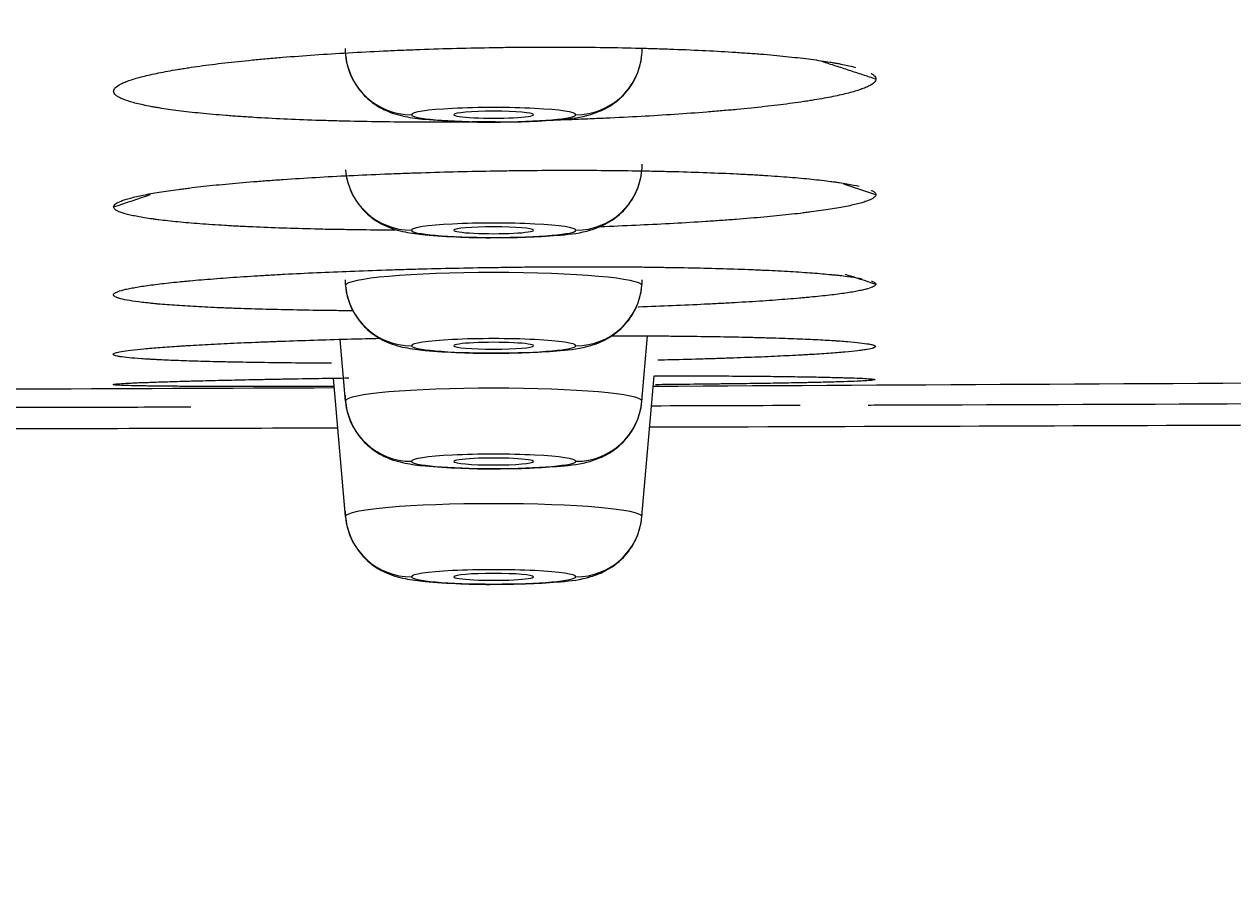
# Model space of a CAD drawing. Header units: millimetres. Extents: x 11618 to 13994, y -5897 to -2537.
# Drawn here: x 12354.23 to 12372.47, y -3614.26 to -3601.3 of the extents above; entities that cross this region are included whole.
import ezdxf

# ---------------------------------------------------------------- set-up
doc = ezdxf.new("R2010")
doc.units = ezdxf.units.MM
doc.layers.add('DIM', color=3, linetype='Continuous', lineweight=13)
doc.styles.get("Standard").update_dxf_attribs({"font": 'arial.ttf'})
doc.dimstyles.get("Standard").update_dxf_attribs({"dimtxt": 0.18, "dimasz": 0.18, "dimexe": 0.18, "dimexo": 0.0625, "dimgap": 0.09, "dimtad": 0, "dimtih": 1, "dimtoh": 1, "dimdec": 1, "dimdsep": 46, "dimtxsty": 'Standard', "dimcen": 0.09, "dimadec": 0, "dimazin": 0, "dimtfac": 1, "dimtdec": 1, "dimtofl": 0, "dimtmove": 0, "dimatfit": 3, "dimfxl": 1, "dimtolj": 1, "dimtzin": 0, "dimarcsym": 0})

# ---------------------------------------------------------------- blocks, each defined once
blk = doc.blocks.new('*D6')
at = {"layer": 'Defpoints', "color": 0, "transparency": 16777216}
for p in [(12196.532, -3594.216), (12466.198, -3594.304), (12466.198, -3664.582)]:
    blk.add_point(p, dxfattribs=at)
at = {"layer": 'DIM', "color": 0, "lineweight": -2, "transparency": 16777216}
for p, q in [((12196.532, -3594.279), (12196.532, -3664.762)), ((12466.198, -3594.366), (12466.198, -3664.762)), ((12214.532, -3664.582), (12448.198, -3664.582)), ((12466.198, -3664.582), (12494.714, -3664.582))]:
    blk.add_line(p, q, dxfattribs=at)
at = {"layer": 'DIM', "color": 0, "transparency": 16777216}
for points in [[(12214.532, -3661.582), (12214.532, -3667.582), (12196.532, -3664.582)], [(12448.198, -3661.582), (12448.198, -3667.582), (12466.198, -3664.582)]]:
    blk.add_solid(points, dxfattribs=at)
at = {"layer": 'DIM', "color": 0, "transparency": 16777216, "insert": (12519.722, -3664.582), "char_height": 18, "attachment_point": 5}
blk.add_mtext('\\A1;270', dxfattribs=at)
blk = doc.blocks.new('*D7')
at = {"layer": 'Defpoints', "color": 0, "transparency": 16777216}
for p in [(12331.318, -3489.71), (12736.437, -5533.88), (12816.946, -5533.88)]:
    blk.add_point(p, dxfattribs=at)
at = {"layer": 'DIM', "color": 0, "lineweight": -2, "transparency": 16777216}
for p, q in [((12331.381, -3489.71), (12817.126, -3489.71)), ((12816.946, -3507.71), (12816.946, -4494.996)), ((12816.946, -5515.88), (12816.946, -4528.595)), ((12736.499, -5533.88), (12817.126, -5533.88))]:
    blk.add_line(p, q, dxfattribs=at)
at = {"layer": 'DIM', "color": 0, "transparency": 16777216}
for points in [[(12813.946, -3507.71), (12819.946, -3507.71), (12816.946, -3489.71)], [(12813.946, -5515.88), (12819.946, -5515.88), (12816.946, -5533.88)]]:
    blk.add_solid(points, dxfattribs=at)
at = {"layer": 'DIM', "color": 3, "transparency": 16777216, "insert": (12816.946, -4511.795), "char_height": 18, "attachment_point": 5}
blk.add_mtext('\\A1;(2280)', dxfattribs=at)

msp = doc.modelspace()

# ---------------------------------------------------------------- linework, layer by layer
at = {"linetype": 'Continuous', "lineweight": 18}
for p, q in [((12359.082, -3606.981), (12359.001, -3606.052)), ((12363.555, -3606.981), (12363.641, -3605.997)), ((12359.082, -3608.724), (12358.899, -3606.636)), ((12363.555, -3608.724), (12363.741, -3606.6))]:
    msp.add_line(p, q, dxfattribs=at)
at = {"linetype": 'Continuous', "lineweight": 13}
for centre, major_axis, ratio, start_param, end_param in [((12360.078, -3601.665), (1, 0), 0.996195, 3.228859, 4.712389), ((12362.559, -3601.665), (-1, 0), 0.996195, 1.570796, 3.054326), ((12361.318, -3602.661), (1.24, 0), 0.087156, 0, 3.141593), ((12361.318, -3602.661), (1.24, 0), 0.087156, 3.141593, 6.283185), ((12360.078, -3603.408), (1, 0), 0.996195, 3.228859, 4.712389), ((12362.559, -3603.408), (-1, 0), 0.996195, 1.570796, 3.054326), ((12361.318, -3604.404), (1.24, 0), 0.087156, 0, 3.141593), ((12361.318, -3604.404), (1.24, 0), 0.087156, 3.141593, 6.283185), ((12361.318, -3605.238), (-2.236, 0), 0.087156, 3.141593, 6.283185), ((12360.078, -3605.151), (1, 0), 0.996195, 3.228859, 4.712389), ((12362.559, -3605.151), (-1, 0), 0.996195, 1.570796, 3.054326), ((12361.318, -3606.147), (1.24, 0), 0.087156, 0, 3.141593), ((12361.318, -3606.147), (1.24, 0), 0.087156, 3.141593, 6.283185), ((12361.318, -3606.981), (-2.236, 0), 0.087156, 3.141593, 6.283185), ((12361.318, -3607.89), (1.24, 0), 0.087156, 0, 3.141593), ((12361.318, -3607.89), (1.24, 0), 0.087156, 3.141593, 6.283185), ((12361.318, -3608.724), (-2.236, 0), 0.087156, 3.141593, 6.283185), ((12361.318, -3609.633), (1.24, 0), 0.087156, 0, 3.141593), ((12361.318, -3609.633), (1.24, 0), 0.087156, 3.141593, 6.283185)]:
    msp.add_ellipse(centre, major_axis=major_axis, ratio=ratio, start_param=start_param, end_param=end_param, dxfattribs=at)
at = {"linetype": 'Continuous', "lineweight": 18}
for centre, major_axis, ratio, start_param, end_param in [((12361.318, -3602.661), (-0.6, 0), 0.087156, 3.141593, 6.283185), ((12361.318, -3602.661), (-0.6, 0), 0.087156, 0, 3.141593), ((12361.318, -3604.404), (-0.6, 0), 0.087156, 3.141593, 6.283185), ((12361.318, -3604.404), (-0.6, 0), 0.087156, 0, 3.141593), ((12361.318, -3606.147), (0.6, 0), 0.087156, 0, 3.141593), ((12361.318, -3606.147), (0.6, 0), 0.087156, 3.141593, 6.283185), ((12360.078, -3606.894), (1, 0), 0.996195, 3.228859, 4.712389), ((12362.559, -3606.894), (-1, 0), 0.996195, 1.570796, 3.054326), ((12361.318, -3607.893), (0.6, 0), 0.087156, 0, 3.141593), ((12361.318, -3607.893), (0.6, 0), 0.087156, 3.141593, 6.283185), ((12360.078, -3608.637), (1, 0), 0.996195, 3.228859, 4.712389), ((12362.559, -3608.637), (-1, 0), 0.996195, 1.570796, 3.054326), ((12361.318, -3609.633), (-0.6, 0), 0.087156, 3.141593, 6.283185), ((12361.318, -3609.633), (-0.6, 0), 0.087156, 0, 3.141593)]:
    msp.add_ellipse(centre, major_axis=major_axis, ratio=ratio, start_param=start_param, end_param=end_param, dxfattribs=at)
for points, knots in [([(12355.584, -3602.308), (12355.583, -3602.29), (12355.593, -3602.271), (12355.63, -3602.234), (12355.658, -3602.215), (12355.714, -3602.187), (12355.734, -3602.178), (12355.769, -3602.164), (12355.781, -3602.159), (12355.806, -3602.15), (12355.82, -3602.145), (12355.889, -3602.122), (12355.952, -3602.103), (12356.095, -3602.067), (12356.175, -3602.049), (12356.35, -3602.013), (12356.446, -3601.996), (12356.576, -3601.974), (12356.603, -3601.97), (12356.657, -3601.961), (12356.685, -3601.957), (12356.769, -3601.944), (12356.826, -3601.936), (12357.005, -3601.911), (12357.13, -3601.895), (12357.394, -3601.865), (12357.533, -3601.85), (12357.751, -3601.829), (12357.825, -3601.822), (12357.939, -3601.812), (12357.977, -3601.809), (12358.055, -3601.802), (12358.094, -3601.799), (12358.291, -3601.782), (12358.453, -3601.77), (12358.784, -3601.747), (12358.953, -3601.737), (12359.299, -3601.717), (12359.476, -3601.708), (12359.748, -3601.695), (12359.839, -3601.691), (12360.022, -3601.684), (12360.114, -3601.68), (12360.39, -3601.67), (12360.575, -3601.664), (12360.948, -3601.655), (12361.134, -3601.651), (12361.416, -3601.646), (12361.511, -3601.645), (12361.652, -3601.643), (12361.7, -3601.643), (12361.794, -3601.642), (12361.842, -3601.642), (12362.077, -3601.641), (12362.263, -3601.64), (12362.631, -3601.642), (12362.812, -3601.644), (12363.171, -3601.649), (12363.349, -3601.653), (12363.568, -3601.658), (12363.611, -3601.659), (12363.698, -3601.662), (12363.827, -3601.666), (12363.954, -3601.67), (12364.203, -3601.679), (12364.364, -3601.686), (12364.676, -3601.702), (12364.827, -3601.71), (12365.046, -3601.725), (12365.118, -3601.73), (12365.224, -3601.737), (12365.259, -3601.74), (12365.328, -3601.745), (12365.497, -3601.759), (12365.654, -3601.774), (12365.891, -3601.799), (12366.113, -3601.825), (12366.307, -3601.854), (12366.418, -3601.872), (12366.44, -3601.876), (12366.483, -3601.884), (12366.545, -3601.895), (12366.602, -3601.907), (12366.689, -3601.926), (12366.736, -3601.937), (12366.778, -3601.949)], [0, 0, 0, 0, 0.034837, 0.034837, 0.069674, 0.069674, 0.087093, 0.087093, 0.095802, 0.095802, 0.104511, 0.104511, 0.139349, 0.139349, 0.174186, 0.174186, 0.209023, 0.209023, 0.217732, 0.217732, 0.226441, 0.226441, 0.24386, 0.24386, 0.278697, 0.278697, 0.313534, 0.313534, 0.330953, 0.330953, 0.339662, 0.339662, 0.348371, 0.348371, 0.383209, 0.383209, 0.418046, 0.418046, 0.452883, 0.452883, 0.470301, 0.470301, 0.48772, 0.48772, 0.522557, 0.522557, 0.557394, 0.557394, 0.574813, 0.574813, 0.583522, 0.583522, 0.592231, 0.592231, 0.627068, 0.627068, 0.661906, 0.661906, 0.696743, 0.696743, 0.705452, 0.705452, 0.714161, 0.73158, 0.73158, 0.766417, 0.766417, 0.801254, 0.801254, 0.818673, 0.818673, 0.827382, 0.827382, 0.836091, 0.870928, 0.870928, 0.905766, 0.940603, 0.940603, 0.949312, 0.949312, 0.958021, 0.97544, 0.97544, 1, 1, 1, 1]), ([(12359.078, -3601.665), (12359.08, -3601.802), (12359.124, -3602.026), (12359.288, -3602.302), (12359.475, -3602.479), (12359.663, -3602.59), (12359.836, -3602.655), (12360.032, -3602.701), (12360.312, -3602.738), (12360.769, -3602.765), (12361.171, -3602.776), (12361.348, -3602.772), (12361.357, -3602.772)], [0, 0, 0, 0, 0.122527, 0.215408, 0.294634, 0.364592, 0.427727, 0.496738, 0.634659, 0.831916, 0.991471, 1, 1, 1, 1]), ([(12361.357, -3602.772), (12361.535, -3602.772), (12361.88, -3602.766), (12362.384, -3602.731), (12362.674, -3602.7), (12363.021, -3602.575), (12363.283, -3602.387), (12363.483, -3602.097), (12363.552, -3601.841), (12363.559, -3601.693), (12363.559, -3601.665)], [0, 0, 0, 0, 0.162675, 0.337768, 0.550867, 0.638384, 0.752048, 0.857541, 0.972916, 1, 1, 1, 1]), ([(12367.085, -3602.122), (12367.086, -3602.141), (12367.076, -3602.159), (12367.039, -3602.196), (12367.011, -3602.214), (12366.955, -3602.242), (12366.935, -3602.251), (12366.9, -3602.265), (12366.888, -3602.269), (12366.862, -3602.278), (12366.849, -3602.283), (12366.78, -3602.306), (12366.716, -3602.324), (12366.573, -3602.36), (12366.493, -3602.377), (12366.317, -3602.412), (12366.221, -3602.429), (12366.091, -3602.45), (12366.064, -3602.454), (12366.01, -3602.462), (12365.982, -3602.466), (12365.898, -3602.478), (12365.841, -3602.486), (12365.662, -3602.51), (12365.537, -3602.525), (12365.273, -3602.555), (12365.134, -3602.569), (12364.916, -3602.59), (12364.842, -3602.596), (12364.728, -3602.606), (12364.69, -3602.609), (12364.612, -3602.616), (12364.573, -3602.619), (12364.376, -3602.635), (12364.214, -3602.646), (12363.883, -3602.669), (12363.714, -3602.679), (12363.368, -3602.698), (12363.191, -3602.707), (12362.965, -3602.717), (12362.92, -3602.719), (12362.829, -3602.723), (12362.691, -3602.729), (12362.554, -3602.734), (12362.401, -3602.74), (12362.341, -3602.742), (12362.28, -3602.744)], [0, 0, 0, 0, 0.069791, 0.069791, 0.139582, 0.139582, 0.174477, 0.174477, 0.191925, 0.191925, 0.209373, 0.209373, 0.279164, 0.279164, 0.348955, 0.348955, 0.418746, 0.418746, 0.436194, 0.436194, 0.453641, 0.453641, 0.488537, 0.488537, 0.558328, 0.558328, 0.628119, 0.628119, 0.663014, 0.663014, 0.680462, 0.680462, 0.69791, 0.69791, 0.767701, 0.767701, 0.837492, 0.837492, 0.907283, 0.907283, 0.92473, 0.92473, 0.942178, 0.977074, 0.977074, 1, 1, 1, 1]), ([(12367.014, -3602.038), (12367.016, -3602.039), (12367.018, -3602.04), (12367.034, -3602.05), (12367.046, -3602.059), (12367.075, -3602.086), (12367.085, -3602.104), (12367.085, -3602.122)], [0, 0, 0, 0, 0.034747, 0.034747, 0.356498, 0.356498, 1, 1, 1, 1]), ([(12361.343, -3602.767), (12361.25, -3602.768), (12361.157, -3602.769), (12361.016, -3602.771), (12360.969, -3602.772), (12360.875, -3602.772), (12360.827, -3602.773), (12360.592, -3602.774), (12360.406, -3602.775), (12360.039, -3602.774), (12359.857, -3602.772), (12359.499, -3602.768), (12359.321, -3602.765), (12359.102, -3602.76), (12359.059, -3602.759), (12358.972, -3602.757), (12358.843, -3602.753), (12358.717, -3602.749), (12358.468, -3602.741), (12358.307, -3602.734), (12357.995, -3602.72), (12357.843, -3602.712), (12357.624, -3602.698), (12357.552, -3602.694), (12357.446, -3602.686), (12357.411, -3602.684), (12357.343, -3602.679), (12357.173, -3602.666), (12357.016, -3602.652), (12356.778, -3602.628), (12356.667, -3602.615), (12356.459, -3602.589), (12356.362, -3602.575), (12356.25, -3602.556), (12356.228, -3602.553), (12356.186, -3602.545), (12356.124, -3602.534), (12356.066, -3602.523), (12355.958, -3602.499), (12355.894, -3602.483), (12355.784, -3602.45), (12355.737, -3602.434), (12355.69, -3602.412), (12355.681, -3602.408), (12355.664, -3602.399), (12355.657, -3602.394), (12355.635, -3602.381), (12355.623, -3602.372), (12355.594, -3602.345), (12355.584, -3602.327), (12355.584, -3602.308)], [0, 0, 0, 0, 0.030947, 0.030947, 0.046577, 0.046577, 0.062207, 0.062207, 0.124726, 0.124726, 0.187246, 0.187246, 0.249766, 0.249766, 0.265395, 0.265395, 0.281025, 0.312285, 0.312285, 0.374805, 0.374805, 0.437324, 0.437324, 0.468584, 0.468584, 0.484214, 0.484214, 0.499844, 0.562363, 0.562363, 0.624883, 0.624883, 0.687402, 0.687402, 0.703032, 0.703032, 0.718662, 0.749922, 0.749922, 0.812441, 0.812441, 0.874961, 0.874961, 0.890591, 0.890591, 0.906221, 0.906221, 0.93748, 0.93748, 1, 1, 1, 1]), ([(12361.357, -3604.515), (12361.535, -3604.515), (12361.88, -3604.509), (12362.384, -3604.474), (12362.674, -3604.443), (12363.021, -3604.318), (12363.283, -3604.13), (12363.483, -3603.84), (12363.552, -3603.584), (12363.559, -3603.436), (12363.559, -3603.408)], [0, 0, 0, 0, 0.162675, 0.337768, 0.550867, 0.638384, 0.752048, 0.857541, 0.972916, 1, 1, 1, 1]), ([(12355.584, -3604.052), (12355.584, -3604.037), (12355.594, -3604.022), (12355.633, -3603.993), (12355.661, -3603.978), (12355.718, -3603.956), (12355.739, -3603.948), (12355.774, -3603.937), (12355.786, -3603.933), (12355.812, -3603.926), (12355.825, -3603.922), (12355.895, -3603.904), (12355.959, -3603.889), (12356.104, -3603.859), (12356.184, -3603.845), (12356.36, -3603.816), (12356.457, -3603.802), (12356.588, -3603.784), (12356.614, -3603.781), (12356.669, -3603.774), (12356.696, -3603.771), (12356.781, -3603.76), (12356.839, -3603.753), (12357.018, -3603.733), (12357.143, -3603.72), (12357.408, -3603.695), (12357.547, -3603.683), (12357.765, -3603.665), (12357.84, -3603.66), (12357.954, -3603.651), (12357.992, -3603.648), (12358.07, -3603.643), (12358.109, -3603.64), (12358.306, -3603.627), (12358.468, -3603.616), (12358.8, -3603.597), (12358.969, -3603.588), (12359.316, -3603.571), (12359.493, -3603.563), (12359.764, -3603.552), (12359.856, -3603.548), (12360.039, -3603.542), (12360.131, -3603.539), (12360.408, -3603.53), (12360.593, -3603.524), (12360.965, -3603.515), (12361.152, -3603.512), (12361.434, -3603.507), (12361.528, -3603.506), (12361.717, -3603.503), (12361.812, -3603.502), (12362.094, -3603.5), (12362.28, -3603.499), (12362.647, -3603.499), (12362.829, -3603.5), (12363.187, -3603.503), (12363.364, -3603.505), (12363.583, -3603.509), (12363.627, -3603.51), (12363.713, -3603.511), (12363.842, -3603.514), (12363.968, -3603.517), (12364.217, -3603.523), (12364.378, -3603.528), (12364.689, -3603.54), (12364.84, -3603.546), (12365.059, -3603.557), (12365.131, -3603.56), (12365.236, -3603.566), (12365.271, -3603.568), (12365.339, -3603.572), (12365.373, -3603.574), (12365.54, -3603.585), (12365.665, -3603.594), (12365.902, -3603.613), (12366.013, -3603.623), (12366.22, -3603.644), (12366.316, -3603.656), (12366.428, -3603.67), (12366.449, -3603.673), (12366.492, -3603.679), (12366.554, -3603.688), (12366.611, -3603.697), (12366.716, -3603.716), (12366.778, -3603.728), (12366.832, -3603.741)], [0, 0, 0, 0, 0.034509, 0.034509, 0.069018, 0.069018, 0.086272, 0.086272, 0.0949, 0.0949, 0.103527, 0.103527, 0.138036, 0.138036, 0.172545, 0.172545, 0.207054, 0.207054, 0.215681, 0.215681, 0.224308, 0.224308, 0.241563, 0.241563, 0.276072, 0.276072, 0.31058, 0.31058, 0.327835, 0.327835, 0.336462, 0.336462, 0.345089, 0.345089, 0.379598, 0.379598, 0.414107, 0.414107, 0.448616, 0.448616, 0.465871, 0.465871, 0.483125, 0.483125, 0.517634, 0.517634, 0.552143, 0.552143, 0.569398, 0.569398, 0.586652, 0.586652, 0.621161, 0.621161, 0.65567, 0.65567, 0.690179, 0.690179, 0.698806, 0.698806, 0.707433, 0.724688, 0.724688, 0.759197, 0.759197, 0.793706, 0.793706, 0.81096, 0.81096, 0.819587, 0.819587, 0.828215, 0.828215, 0.862723, 0.862723, 0.897232, 0.897232, 0.931741, 0.931741, 0.940369, 0.940369, 0.948996, 0.96625, 0.96625, 1, 1, 1, 1]), ([(12359.148, -3603.777), (12359.15, -3603.782), (12359.189, -3603.879), (12359.288, -3604.045), (12359.475, -3604.222), (12359.663, -3604.333), (12359.836, -3604.398), (12360.032, -3604.444), (12360.312, -3604.481), (12360.769, -3604.508), (12361.171, -3604.519), (12361.348, -3604.515), (12361.357, -3604.515)], [0, 0, 0, 0, 0.006136, 0.111337, 0.201072, 0.28031, 0.351819, 0.429984, 0.586199, 0.809621, 0.990339, 1, 1, 1, 1]), ([(12367.085, -3603.868), (12367.085, -3603.883), (12367.075, -3603.898), (12367.037, -3603.927), (12367.008, -3603.942), (12366.952, -3603.964), (12366.931, -3603.971), (12366.896, -3603.983), (12366.884, -3603.986), (12366.858, -3603.994), (12366.845, -3603.997), (12366.775, -3604.016), (12366.711, -3604.03), (12366.566, -3604.059), (12366.486, -3604.073), (12366.309, -3604.101), (12366.213, -3604.115), (12366.082, -3604.132), (12366.055, -3604.136), (12366.001, -3604.142), (12365.973, -3604.146), (12365.889, -3604.156), (12365.831, -3604.162), (12365.652, -3604.182), (12365.526, -3604.194), (12365.261, -3604.218), (12365.122, -3604.23), (12364.904, -3604.247), (12364.829, -3604.252), (12364.715, -3604.26), (12364.677, -3604.263), (12364.599, -3604.268), (12364.56, -3604.271), (12364.362, -3604.284), (12364.2, -3604.293), (12363.869, -3604.312), (12363.699, -3604.32), (12363.353, -3604.336), (12363.176, -3604.344), (12362.963, -3604.352), (12362.932, -3604.353), (12362.9, -3604.354)], [0, 0, 0, 0, 0.07591, 0.07591, 0.15182, 0.15182, 0.189775, 0.189775, 0.208752, 0.208752, 0.22773, 0.22773, 0.30364, 0.30364, 0.37955, 0.37955, 0.45546, 0.45546, 0.474437, 0.474437, 0.493415, 0.493415, 0.53137, 0.53137, 0.60728, 0.60728, 0.68319, 0.68319, 0.721145, 0.721145, 0.740122, 0.740122, 0.7591, 0.7591, 0.83501, 0.83501, 0.91092, 0.91092, 0.98683, 0.98683, 1, 1, 1, 1]), ([(12367.019, -3603.802), (12367.02, -3603.802), (12367.021, -3603.803), (12367.037, -3603.81), (12367.048, -3603.817), (12367.076, -3603.839), (12367.086, -3603.854), (12367.085, -3603.868)], [0, 0, 0, 0, 0.025976, 0.025976, 0.350651, 0.350651, 1, 1, 1, 1]), ([(12359.832, -3604.404), (12359.775, -3604.403), (12359.718, -3604.403), (12359.481, -3604.401), (12359.304, -3604.399), (12359.085, -3604.396), (12359.042, -3604.395), (12358.955, -3604.394), (12358.826, -3604.392), (12358.7, -3604.389), (12358.452, -3604.383), (12358.291, -3604.378), (12357.979, -3604.368), (12357.829, -3604.362), (12357.61, -3604.352), (12357.538, -3604.348), (12357.433, -3604.343), (12357.398, -3604.341), (12357.33, -3604.337), (12357.296, -3604.335), (12357.129, -3604.325), (12357.004, -3604.317), (12356.768, -3604.299), (12356.657, -3604.289), (12356.45, -3604.269), (12356.354, -3604.259), (12356.243, -3604.244), (12356.221, -3604.242), (12356.179, -3604.236), (12356.117, -3604.227), (12356.06, -3604.218), (12355.952, -3604.2), (12355.889, -3604.188), (12355.78, -3604.163), (12355.734, -3604.15), (12355.687, -3604.133), (12355.678, -3604.129), (12355.662, -3604.122), (12355.654, -3604.119), (12355.633, -3604.109), (12355.621, -3604.102), (12355.593, -3604.08), (12355.583, -3604.066), (12355.584, -3604.052)], [0, 0, 0, 0, 0.023841, 0.023841, 0.09893, 0.09893, 0.117702, 0.117702, 0.136475, 0.174019, 0.174019, 0.249108, 0.249108, 0.324197, 0.324197, 0.361742, 0.361742, 0.380514, 0.380514, 0.399287, 0.399287, 0.474376, 0.474376, 0.549465, 0.549465, 0.624554, 0.624554, 0.643326, 0.643326, 0.662099, 0.699643, 0.699643, 0.774732, 0.774732, 0.849822, 0.849822, 0.868594, 0.868594, 0.887366, 0.887366, 0.924911, 0.924911, 1, 1, 1, 1]), ([(12355.582, -3605.377), (12355.583, -3605.366), (12355.593, -3605.355), (12355.633, -3605.334), (12355.663, -3605.323), (12355.72, -3605.307), (12355.741, -3605.301), (12355.789, -3605.29), (12355.815, -3605.285), (12355.899, -3605.268), (12355.964, -3605.257), (12356.11, -3605.235), (12356.191, -3605.225), (12356.368, -3605.203), (12356.465, -3605.193), (12356.597, -3605.179), (12356.624, -3605.177), (12356.678, -3605.172), (12356.706, -3605.169), (12356.791, -3605.161), (12356.849, -3605.156), (12357.029, -3605.141), (12357.155, -3605.131), (12357.421, -3605.112), (12357.56, -3605.102), (12357.779, -3605.089), (12357.853, -3605.084), (12357.968, -3605.078), (12358.006, -3605.076), (12358.084, -3605.071), (12358.123, -3605.069), (12358.321, -3605.059), (12358.484, -3605.051), (12358.816, -3605.036), (12358.986, -3605.029), (12359.333, -3605.015), (12359.51, -3605.009), (12359.737, -3605.001), (12359.782, -3605), (12359.874, -3604.997), (12359.919, -3604.996), (12360.057, -3604.992), (12360.149, -3604.989), (12360.426, -3604.982), (12360.611, -3604.978), (12360.983, -3604.97), (12361.17, -3604.967), (12361.452, -3604.963), (12361.546, -3604.961), (12361.688, -3604.96), (12361.735, -3604.959), (12361.83, -3604.958), (12361.877, -3604.958), (12362.112, -3604.956), (12362.298, -3604.955), (12362.665, -3604.954), (12362.847, -3604.954), (12363.205, -3604.956), (12363.382, -3604.957), (12363.6, -3604.959), (12363.644, -3604.96), (12363.73, -3604.961), (12363.859, -3604.963), (12363.985, -3604.965), (12364.233, -3604.969), (12364.394, -3604.972), (12364.704, -3604.98), (12364.855, -3604.985), (12365.073, -3604.992), (12365.144, -3604.995), (12365.249, -3604.999), (12365.284, -3605.001), (12365.352, -3605.004), (12365.386, -3605.005), (12365.552, -3605.013), (12365.677, -3605.019), (12365.912, -3605.033), (12366.023, -3605.04), (12366.229, -3605.056), (12366.325, -3605.064), (12366.435, -3605.075), (12366.457, -3605.077), (12366.499, -3605.081), (12366.56, -3605.088), (12366.617, -3605.095), (12366.723, -3605.109), (12366.785, -3605.118), (12366.853, -3605.13), (12366.866, -3605.133), (12366.878, -3605.135)], [0, 0, 0, 0, 0.034187, 0.034187, 0.068375, 0.068375, 0.085469, 0.085469, 0.102562, 0.102562, 0.13675, 0.13675, 0.170937, 0.170937, 0.205125, 0.205125, 0.213672, 0.213672, 0.222218, 0.222218, 0.239312, 0.239312, 0.2735, 0.2735, 0.307687, 0.307687, 0.324781, 0.324781, 0.333328, 0.333328, 0.341875, 0.341875, 0.376062, 0.376062, 0.410249, 0.410249, 0.444437, 0.444437, 0.452984, 0.452984, 0.461531, 0.461531, 0.478624, 0.478624, 0.512812, 0.512812, 0.546999, 0.546999, 0.564093, 0.564093, 0.57264, 0.57264, 0.581187, 0.581187, 0.615374, 0.615374, 0.649562, 0.649562, 0.683749, 0.683749, 0.692296, 0.692296, 0.700843, 0.717936, 0.717936, 0.752124, 0.752124, 0.786311, 0.786311, 0.803405, 0.803405, 0.811952, 0.811952, 0.820499, 0.820499, 0.854686, 0.854686, 0.888874, 0.888874, 0.923061, 0.923061, 0.931608, 0.931608, 0.940155, 0.957249, 0.957249, 0.991436, 0.991436, 1, 1, 1, 1]), ([(12359.078, -3605.151), (12359.08, -3605.289), (12359.124, -3605.512), (12359.288, -3605.788), (12359.475, -3605.965), (12359.663, -3606.077), (12359.836, -3606.141), (12360.032, -3606.187), (12360.312, -3606.224), (12360.769, -3606.251), (12361.171, -3606.262), (12361.348, -3606.258), (12361.357, -3606.258)], [0, 0, 0, 0, 0.122527, 0.215408, 0.294634, 0.364592, 0.427727, 0.496738, 0.634659, 0.831916, 0.991471, 1, 1, 1, 1]), ([(12361.357, -3606.258), (12361.535, -3606.258), (12361.88, -3606.252), (12362.384, -3606.217), (12362.674, -3606.186), (12363.021, -3606.062), (12363.283, -3605.873), (12363.483, -3605.583), (12363.552, -3605.327), (12363.559, -3605.179), (12363.559, -3605.151)], [0, 0, 0, 0, 0.162675, 0.337768, 0.550867, 0.638384, 0.752048, 0.857541, 0.972916, 1, 1, 1, 1]), ([(12367.083, -3605.221), (12367.082, -3605.232), (12367.071, -3605.243), (12367.031, -3605.265), (12367.002, -3605.276), (12366.945, -3605.292), (12366.923, -3605.298), (12366.888, -3605.306), (12366.876, -3605.309), (12366.85, -3605.314), (12366.836, -3605.317), (12366.766, -3605.331), (12366.701, -3605.342), (12366.555, -3605.363), (12366.474, -3605.374), (12366.297, -3605.394), (12366.2, -3605.404), (12366.068, -3605.417), (12366.041, -3605.42), (12365.987, -3605.425), (12365.959, -3605.427), (12365.874, -3605.434), (12365.815, -3605.439), (12365.636, -3605.454), (12365.51, -3605.463), (12365.244, -3605.481), (12365.105, -3605.489), (12364.886, -3605.502), (12364.811, -3605.506), (12364.697, -3605.512), (12364.658, -3605.514), (12364.58, -3605.518), (12364.541, -3605.52), (12364.343, -3605.529), (12364.181, -3605.537), (12363.848, -3605.55), (12363.679, -3605.557), (12363.501, -3605.563), (12363.498, -3605.563), (12363.494, -3605.563)], [0, 0, 0, 0, 0.083188, 0.083188, 0.166376, 0.166376, 0.207969, 0.207969, 0.228766, 0.228766, 0.249563, 0.249563, 0.332751, 0.332751, 0.415939, 0.415939, 0.499127, 0.499127, 0.519924, 0.519924, 0.54072, 0.54072, 0.582314, 0.582314, 0.665502, 0.665502, 0.74869, 0.74869, 0.790284, 0.790284, 0.811081, 0.811081, 0.831878, 0.831878, 0.915065, 0.915065, 0.998253, 0.998253, 1, 1, 1, 1]), ([(12367.02, -3605.172), (12367.021, -3605.173), (12367.022, -3605.173), (12367.037, -3605.178), (12367.048, -3605.184), (12367.075, -3605.2), (12367.084, -3605.21), (12367.083, -3605.221)], [0, 0, 0, 0, 0.020249, 0.020249, 0.346833, 0.346833, 1, 1, 1, 1]), ([(12359.194, -3605.619), (12359.165, -3605.619), (12359.136, -3605.619), (12359.064, -3605.618), (12359.02, -3605.618), (12358.934, -3605.617), (12358.805, -3605.615), (12358.679, -3605.614), (12358.431, -3605.61), (12358.271, -3605.607), (12357.96, -3605.6), (12357.809, -3605.596), (12357.592, -3605.589), (12357.52, -3605.587), (12357.415, -3605.583), (12357.38, -3605.582), (12357.312, -3605.579), (12357.279, -3605.578), (12357.113, -3605.571), (12356.988, -3605.565), (12356.753, -3605.553), (12356.643, -3605.546), (12356.437, -3605.532), (12356.341, -3605.525), (12356.231, -3605.515), (12356.209, -3605.513), (12356.167, -3605.509), (12356.106, -3605.503), (12356.05, -3605.496), (12355.943, -3605.484), (12355.881, -3605.475), (12355.773, -3605.457), (12355.727, -3605.447), (12355.681, -3605.435), (12355.673, -3605.433), (12355.657, -3605.428), (12355.649, -3605.425), (12355.628, -3605.418), (12355.617, -3605.413), (12355.59, -3605.398), (12355.581, -3605.387), (12355.582, -3605.377)], [0, 0, 0, 0, 0.013604, 0.013604, 0.034154, 0.034154, 0.054704, 0.095804, 0.095804, 0.178003, 0.178003, 0.260203, 0.260203, 0.301303, 0.301303, 0.321853, 0.321853, 0.342403, 0.342403, 0.424602, 0.424602, 0.506802, 0.506802, 0.589002, 0.589002, 0.609552, 0.609552, 0.630102, 0.671201, 0.671201, 0.753401, 0.753401, 0.835601, 0.835601, 0.856151, 0.856151, 0.876701, 0.876701, 0.9178, 0.9178, 1, 1, 1, 1]), ([(12355.579, -3606.274), (12355.581, -3606.268), (12355.592, -3606.261), (12355.633, -3606.248), (12355.663, -3606.241), (12355.741, -3606.228), (12355.789, -3606.221), (12355.903, -3606.207), (12355.968, -3606.2), (12356.115, -3606.186), (12356.197, -3606.179), (12356.375, -3606.165), (12356.473, -3606.158), (12356.605, -3606.15), (12356.632, -3606.148), (12356.687, -3606.145), (12356.715, -3606.143), (12356.8, -3606.138), (12356.858, -3606.134), (12357.039, -3606.124), (12357.166, -3606.118), (12357.432, -3606.105), (12357.572, -3606.099), (12357.791, -3606.09), (12357.866, -3606.087), (12357.981, -3606.083), (12358.019, -3606.081), (12358.097, -3606.078), (12358.137, -3606.077), (12358.335, -3606.07), (12358.498, -3606.064), (12358.831, -3606.054), (12359.001, -3606.049), (12359.312, -3606.041), (12359.452, -3606.037), (12359.594, -3606.034)], [0, 0, 0, 0, 0.078186, 0.078186, 0.156372, 0.156372, 0.234558, 0.234558, 0.312744, 0.312744, 0.39093, 0.39093, 0.469116, 0.469116, 0.488663, 0.488663, 0.50821, 0.50821, 0.547303, 0.547303, 0.625489, 0.625489, 0.703675, 0.703675, 0.742768, 0.742768, 0.762314, 0.762314, 0.781861, 0.781861, 0.860047, 0.860047, 0.938233, 0.938233, 1, 1, 1, 1]), ([(12363.101, -3605.995), (12363.26, -3605.995), (12363.418, -3605.996), (12363.617, -3605.997), (12363.661, -3605.997), (12363.747, -3605.998), (12363.876, -3605.998), (12364.001, -3606), (12364.249, -3606.002), (12364.409, -3606.004), (12364.719, -3606.009), (12364.869, -3606.012), (12365.087, -3606.016), (12365.158, -3606.018), (12365.262, -3606.02), (12365.297, -3606.021), (12365.365, -3606.023), (12365.398, -3606.024), (12365.564, -3606.029), (12365.688, -3606.033), (12365.922, -3606.041), (12366.032, -3606.046), (12366.237, -3606.056), (12366.332, -3606.061), (12366.442, -3606.068), (12366.463, -3606.069), (12366.505, -3606.072), (12366.566, -3606.076), (12366.622, -3606.08), (12366.727, -3606.089), (12366.85, -3606.101), (12366.939, -3606.114), (12366.993, -3606.123), (12367.009, -3606.127), (12367.035, -3606.133), (12367.046, -3606.137), (12367.072, -3606.147), (12367.08, -3606.153), (12367.078, -3606.16)], [0, 0, 0, 0, 0.069262, 0.069262, 0.088653, 0.088653, 0.108043, 0.146824, 0.146824, 0.224385, 0.224385, 0.301947, 0.301947, 0.340728, 0.340728, 0.360118, 0.360118, 0.379508, 0.379508, 0.45707, 0.45707, 0.534631, 0.534631, 0.612193, 0.612193, 0.631583, 0.631583, 0.650973, 0.689754, 0.689754, 0.767316, 0.844877, 0.844877, 0.883658, 0.883658, 0.922439, 0.922439, 1, 1, 1, 1]), ([(12358.869, -3606.411), (12358.854, -3606.411), (12358.754, -3606.41), (12358.656, -3606.41), (12358.408, -3606.408), (12358.248, -3606.406), (12357.938, -3606.403), (12357.788, -3606.401), (12357.571, -3606.397), (12357.5, -3606.396), (12357.395, -3606.394), (12357.361, -3606.394), (12357.293, -3606.392), (12357.259, -3606.391), (12357.094, -3606.388), (12356.97, -3606.385), (12356.736, -3606.378), (12356.626, -3606.374), (12356.422, -3606.366), (12356.327, -3606.362), (12356.218, -3606.356), (12356.196, -3606.355), (12356.155, -3606.353), (12356.094, -3606.349), (12356.038, -3606.346), (12355.932, -3606.338), (12355.871, -3606.333), (12355.764, -3606.322), (12355.719, -3606.317), (12355.675, -3606.31), (12355.666, -3606.308), (12355.65, -3606.305), (12355.643, -3606.304), (12355.623, -3606.299), (12355.612, -3606.296), (12355.585, -3606.287), (12355.577, -3606.281), (12355.579, -3606.274)], [0, 0, 0, 0, 0.007508, 0.05066, 0.05066, 0.136964, 0.136964, 0.223267, 0.223267, 0.266419, 0.266419, 0.287995, 0.287995, 0.309571, 0.309571, 0.395875, 0.395875, 0.482178, 0.482178, 0.568482, 0.568482, 0.590058, 0.590058, 0.611634, 0.654786, 0.654786, 0.741089, 0.741089, 0.827393, 0.827393, 0.848969, 0.848969, 0.870545, 0.870545, 0.913696, 0.913696, 1, 1, 1, 1]), ([(12367.078, -3606.16), (12367.077, -3606.167), (12367.065, -3606.174), (12367.024, -3606.188), (12366.994, -3606.195), (12366.936, -3606.205), (12366.914, -3606.208), (12366.878, -3606.213), (12366.866, -3606.215), (12366.84, -3606.219), (12366.826, -3606.22), (12366.755, -3606.229), (12366.689, -3606.236), (12366.542, -3606.249), (12366.461, -3606.255), (12366.282, -3606.268), (12366.185, -3606.275), (12366.053, -3606.282), (12366.026, -3606.284), (12365.971, -3606.287), (12365.943, -3606.288), (12365.857, -3606.293), (12365.799, -3606.296), (12365.618, -3606.305), (12365.492, -3606.311), (12365.225, -3606.322), (12365.085, -3606.327), (12364.866, -3606.335), (12364.791, -3606.337), (12364.677, -3606.341), (12364.638, -3606.342), (12364.56, -3606.345), (12364.521, -3606.346), (12364.322, -3606.352), (12364.159, -3606.356), (12363.927, -3606.362), (12363.861, -3606.364), (12363.795, -3606.365)], [0, 0, 0, 0, 0.087769, 0.087769, 0.175539, 0.175539, 0.219423, 0.219423, 0.241366, 0.241366, 0.263308, 0.263308, 0.351077, 0.351077, 0.438847, 0.438847, 0.526616, 0.526616, 0.548558, 0.548558, 0.570501, 0.570501, 0.614385, 0.614385, 0.702155, 0.702155, 0.789924, 0.789924, 0.833809, 0.833809, 0.855751, 0.855751, 0.877693, 0.877693, 0.965463, 0.965463, 1, 1, 1, 1]), ([(12355.576, -3606.732), (12355.578, -3606.729), (12355.59, -3606.727), (12355.633, -3606.722), (12355.694, -3606.717), (12355.791, -3606.712), (12355.878, -3606.708), (12355.909, -3606.706), (12355.974, -3606.703), (12356.009, -3606.702), (12356.12, -3606.698), (12356.202, -3606.695), (12356.382, -3606.689), (12356.48, -3606.686), (12356.613, -3606.682), (12356.64, -3606.681), (12356.695, -3606.68), (12356.723, -3606.679), (12356.809, -3606.677), (12356.868, -3606.675), (12357.049, -3606.671), (12357.176, -3606.668), (12357.443, -3606.662), (12357.584, -3606.659), (12357.804, -3606.654), (12357.879, -3606.653), (12357.993, -3606.651), (12358.032, -3606.65), (12358.11, -3606.648), (12358.15, -3606.648), (12358.349, -3606.644), (12358.512, -3606.641), (12358.828, -3606.636), (12358.98, -3606.634), (12359.134, -3606.632)], [0, 0, 0, 0, 0.08409, 0.08409, 0.16818, 0.25227, 0.25227, 0.294315, 0.294315, 0.336361, 0.336361, 0.420451, 0.420451, 0.504541, 0.504541, 0.525563, 0.525563, 0.546586, 0.546586, 0.588631, 0.588631, 0.672721, 0.672721, 0.756811, 0.756811, 0.798856, 0.798856, 0.819879, 0.819879, 0.840901, 0.840901, 0.924992, 0.924992, 1, 1, 1, 1]), ([(12363.729, -3606.756), (12367.718, -3606.736), (12372.777, -3606.708), (12377.827, -3606.676), (12378.904, -3606.669)], [0, 0, 0, 0, 0.786805, 1, 1, 1, 1]), ([(12363.746, -3606.599), (12363.781, -3606.599), (12363.901, -3606.599), (12364.019, -3606.6), (12364.266, -3606.6), (12364.426, -3606.601), (12364.735, -3606.602), (12364.885, -3606.603), (12365.101, -3606.605), (12365.172, -3606.605), (12365.276, -3606.606), (12365.311, -3606.606), (12365.378, -3606.607), (12365.412, -3606.607), (12365.576, -3606.609), (12365.7, -3606.61), (12365.933, -3606.614), (12366.042, -3606.615), (12366.246, -3606.619), (12366.34, -3606.621), (12366.449, -3606.624), (12366.47, -3606.624), (12366.511, -3606.625), (12366.571, -3606.627), (12366.627, -3606.629), (12366.731, -3606.632), (12366.853, -3606.636), (12366.94, -3606.641), (12366.993, -3606.645), (12367.008, -3606.646), (12367.034, -3606.649), (12367.044, -3606.65), (12367.069, -3606.654), (12367.076, -3606.656), (12367.074, -3606.659)], [0, 0, 0, 0, 0.017346, 0.06007, 0.06007, 0.145518, 0.145518, 0.230966, 0.230966, 0.27369, 0.27369, 0.295053, 0.295053, 0.316415, 0.316415, 0.401863, 0.401863, 0.487311, 0.487311, 0.572759, 0.572759, 0.594121, 0.594121, 0.615483, 0.658207, 0.658207, 0.743655, 0.829104, 0.829104, 0.871828, 0.871828, 0.914552, 0.914552, 1, 1, 1, 1]), ([(12367.074, -3606.659), (12367.071, -3606.662), (12367.059, -3606.664), (12367.016, -3606.669), (12366.986, -3606.672), (12366.927, -3606.676), (12366.905, -3606.677), (12366.856, -3606.679), (12366.83, -3606.681), (12366.743, -3606.684), (12366.677, -3606.687), (12366.529, -3606.692), (12366.447, -3606.694), (12366.267, -3606.699), (12366.169, -3606.701), (12366.037, -3606.704), (12366.01, -3606.704), (12365.954, -3606.705), (12365.926, -3606.706), (12365.841, -3606.708), (12365.782, -3606.709), (12365.601, -3606.712), (12365.473, -3606.714), (12365.206, -3606.718), (12365.066, -3606.72), (12364.846, -3606.723), (12364.771, -3606.723), (12364.656, -3606.725), (12364.618, -3606.725), (12364.539, -3606.726), (12364.5, -3606.727), (12364.301, -3606.729), (12364.138, -3606.731), (12363.902, -3606.733), (12363.832, -3606.734), (12363.762, -3606.734)], [0, 0, 0, 0, 0.087616, 0.087616, 0.175231, 0.175231, 0.219039, 0.219039, 0.262847, 0.262847, 0.350462, 0.350462, 0.438078, 0.438078, 0.525693, 0.525693, 0.547597, 0.547597, 0.569501, 0.569501, 0.613309, 0.613309, 0.700924, 0.700924, 0.78854, 0.78854, 0.832348, 0.832348, 0.854251, 0.854251, 0.876155, 0.876155, 0.963771, 0.963771, 1, 1, 1, 1]), ([(12343.729, -3606.827), (12345.531, -3606.823), (12350.605, -3606.811), (12355.66, -3606.792), (12358.916, -3606.778)], [0, 0, 0, 0, 0.354561, 1, 1, 1, 1]), ([(12358.905, -3606.761), (12358.869, -3606.761), (12358.749, -3606.762), (12358.631, -3606.762), (12358.384, -3606.762), (12358.224, -3606.762), (12357.915, -3606.763), (12357.765, -3606.763), (12357.549, -3606.762), (12357.478, -3606.762), (12357.374, -3606.762), (12357.34, -3606.762), (12357.272, -3606.762), (12357.238, -3606.762), (12357.074, -3606.762), (12356.95, -3606.761), (12356.718, -3606.76), (12356.609, -3606.759), (12356.406, -3606.758), (12356.312, -3606.757), (12356.203, -3606.756), (12356.182, -3606.755), (12356.141, -3606.755), (12356.081, -3606.754), (12356.025, -3606.753), (12355.921, -3606.751), (12355.86, -3606.75), (12355.755, -3606.747), (12355.711, -3606.745), (12355.667, -3606.743), (12355.659, -3606.743), (12355.644, -3606.742), (12355.637, -3606.741), (12355.617, -3606.74), (12355.606, -3606.739), (12355.581, -3606.736), (12355.574, -3606.734), (12355.576, -3606.732)], [0, 0, 0, 0, 0.017598, 0.060311, 0.060311, 0.145737, 0.145737, 0.231164, 0.231164, 0.273877, 0.273877, 0.295233, 0.295233, 0.31659, 0.31659, 0.402016, 0.402016, 0.487442, 0.487442, 0.572869, 0.572869, 0.594225, 0.594225, 0.615582, 0.658295, 0.658295, 0.743721, 0.743721, 0.829147, 0.829147, 0.850504, 0.850504, 0.871861, 0.871861, 0.914574, 0.914574, 1, 1, 1, 1]), ([(12359.078, -3606.894), (12359.08, -3607.032), (12359.124, -3607.256), (12359.288, -3607.531), (12359.475, -3607.708), (12359.663, -3607.82), (12359.836, -3607.884), (12360.032, -3607.93), (12360.312, -3607.967), (12360.769, -3607.994), (12361.171, -3608.005), (12361.348, -3608.002), (12361.357, -3608.001)], [0, 0, 0, 0, 0.122527, 0.215408, 0.294634, 0.364592, 0.427727, 0.496738, 0.634659, 0.831916, 0.991471, 1, 1, 1, 1]), ([(12361.357, -3608.001), (12361.535, -3608.001), (12361.88, -3607.995), (12362.384, -3607.96), (12362.674, -3607.929), (12363.021, -3607.805), (12363.283, -3607.616), (12363.483, -3607.327), (12363.552, -3607.07), (12363.559, -3606.922), (12363.559, -3606.894)], [0, 0, 0, 0, 0.162675, 0.337768, 0.550867, 0.638384, 0.752048, 0.857541, 0.972916, 1, 1, 1, 1]), ([(12366.97, -3607.041), (12367.079, -3607.04), (12371.067, -3607.027), (12375.053, -3607.012), (12378.93, -3606.996)], [0, 0, 0, 0, 0.027319, 1, 1, 1, 1]), ([(12346.968, -3607.088), (12349.755, -3607.083), (12353.016, -3607.078), (12356.277, -3607.07), (12356.75, -3607.069)], [0, 0, 0, 0, 0.854774, 1, 1, 1, 1]), ([(12358.969, -3607.39), (12357.219, -3607.394), (12352.285, -3607.406), (12347.092, -3607.414), (12343.672, -3607.418)], [0, 0, 0, 0, 0.361454, 1, 1, 1, 1]), ([(12378.955, -3607.322), (12376.981, -3607.33), (12372.094, -3607.35), (12366.856, -3607.368), (12363.68, -3607.377)], [0, 0, 0, 0, 0.416421, 1, 1, 1, 1]), ([(12359.078, -3608.637), (12359.08, -3608.775), (12359.124, -3608.999), (12359.288, -3609.274), (12359.475, -3609.451), (12359.663, -3609.563), (12359.836, -3609.627), (12360.032, -3609.673), (12360.312, -3609.711), (12360.769, -3609.737), (12361.171, -3609.748), (12361.348, -3609.745), (12361.357, -3609.745)], [0, 0, 0, 0, 0.122527, 0.215408, 0.294634, 0.364592, 0.427727, 0.496738, 0.634659, 0.831916, 0.991471, 1, 1, 1, 1]), ([(12361.357, -3609.745), (12361.535, -3609.744), (12361.88, -3609.738), (12362.384, -3609.704), (12362.674, -3609.672), (12363.021, -3609.548), (12363.283, -3609.359), (12363.483, -3609.07), (12363.552, -3608.813), (12363.559, -3608.665), (12363.559, -3608.637)], [0, 0, 0, 0, 0.162675, 0.337768, 0.550867, 0.638384, 0.752048, 0.857541, 0.972916, 1, 1, 1, 1])]:
    msp.add_open_spline(points, degree=3, knots=knots, dxfattribs=at)
at = {"linetype": 'Continuous', "lineweight": 13}
for points, degree in [([(12366.27, -3601.855), (12367.085, -3602.122)], 1), ([(12367.085, -3603.868), (12366.925, -3603.815), (12366.764, -3603.762), (12366.603, -3603.71)], 3), ([(12355.584, -3604.052), (12355.77, -3603.99), (12355.956, -3603.928), (12356.142, -3603.866)], 3), ([(12367.083, -3605.221), (12366.931, -3605.171), (12366.779, -3605.121), (12366.627, -3605.071)], 3)]:
    msp.add_open_spline(points, degree=degree, dxfattribs=at)
at = {"linetype": 'Continuous', "lineweight": 18}
msp.add_open_spline([(12363.708, -3607.051), (12364.452, -3607.049), (12365.197, -3607.046), (12365.942, -3607.044)], degree=3, dxfattribs=at)

# ---------------------------------------------------------------- dimensions: what is measured, and where the dimension line sits
at = {"layer": 'DIM', "color": 3}
dim = msp.add_linear_dim(base=(12816.946, -5533.88), p1=(12331.318, -3489.71), p2=(12736.437, -5533.88), angle=90, text='(2280)', dimstyle='Standard', override={"dimtxt": 18, "dimasz": 18, "dimgap": 5, "dimclrt": 3}, dxfattribs=at)
dim.commit()
dim.dimension.update_dxf_attribs({"geometry": '*D7', "text_midpoint": (12816.946, -4511.795)})
dim = msp.add_linear_dim(base=(12466.198, -3664.582), p1=(12196.532, -3594.216), p2=(12466.198, -3594.304), text='270', dimstyle='Standard', override={"dimtxt": 18, "dimasz": 18, "dimgap": 5}, dxfattribs=at)
dim.commit()
dim.dimension.update_dxf_attribs({"geometry": '*D6', "text_midpoint": (12519.722, -3664.582), "dimtype": 160})

doc.saveas('drawing.dxf')
